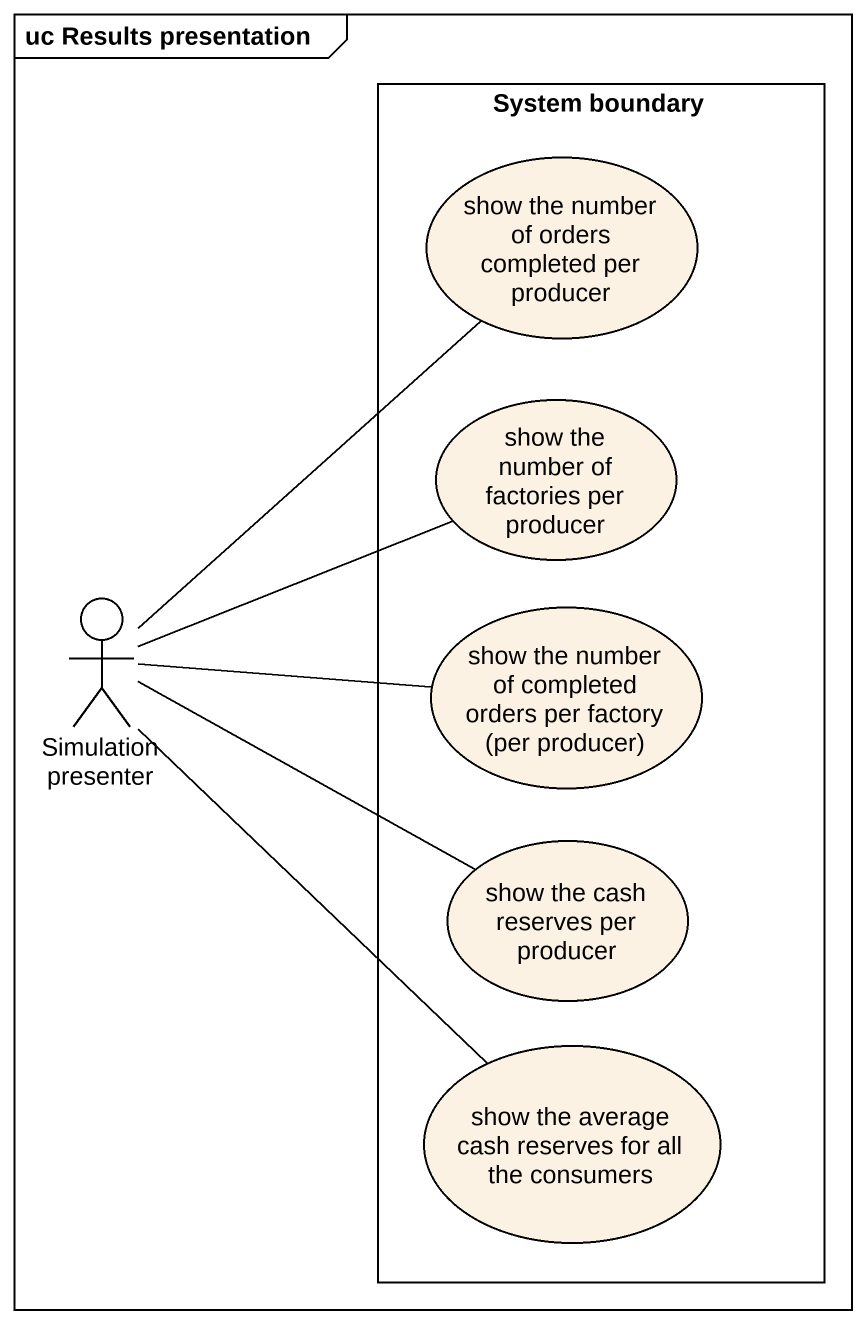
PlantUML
@startuml
mainframe uc Results presentation
rectangle "System boundary" as System_boundary {
  usecase "show the number of orders completed per producer" as show_the_number_of_orders
  usecase "show the number of factories per producer" as show_the_number_of
  usecase "show the number of completed orders per factory (per producer)" as show_the_number_of_2
  usecase "show the cash reserves per producer" as show_the_cash_reserves_per
  usecase "show the average cash reserves for all the consumers" as show_the_average_cash
}
actor "Simulation presenter" as Simulation_presenter
Simulation_presenter -up- show_the_number_of_orders
Simulation_presenter -right- show_the_number_of
show_the_number_of_2 -left- Simulation_presenter
show_the_cash_reserves_per -left- Simulation_presenter
show_the_average_cash -up- Simulation_presenter
@enduml
